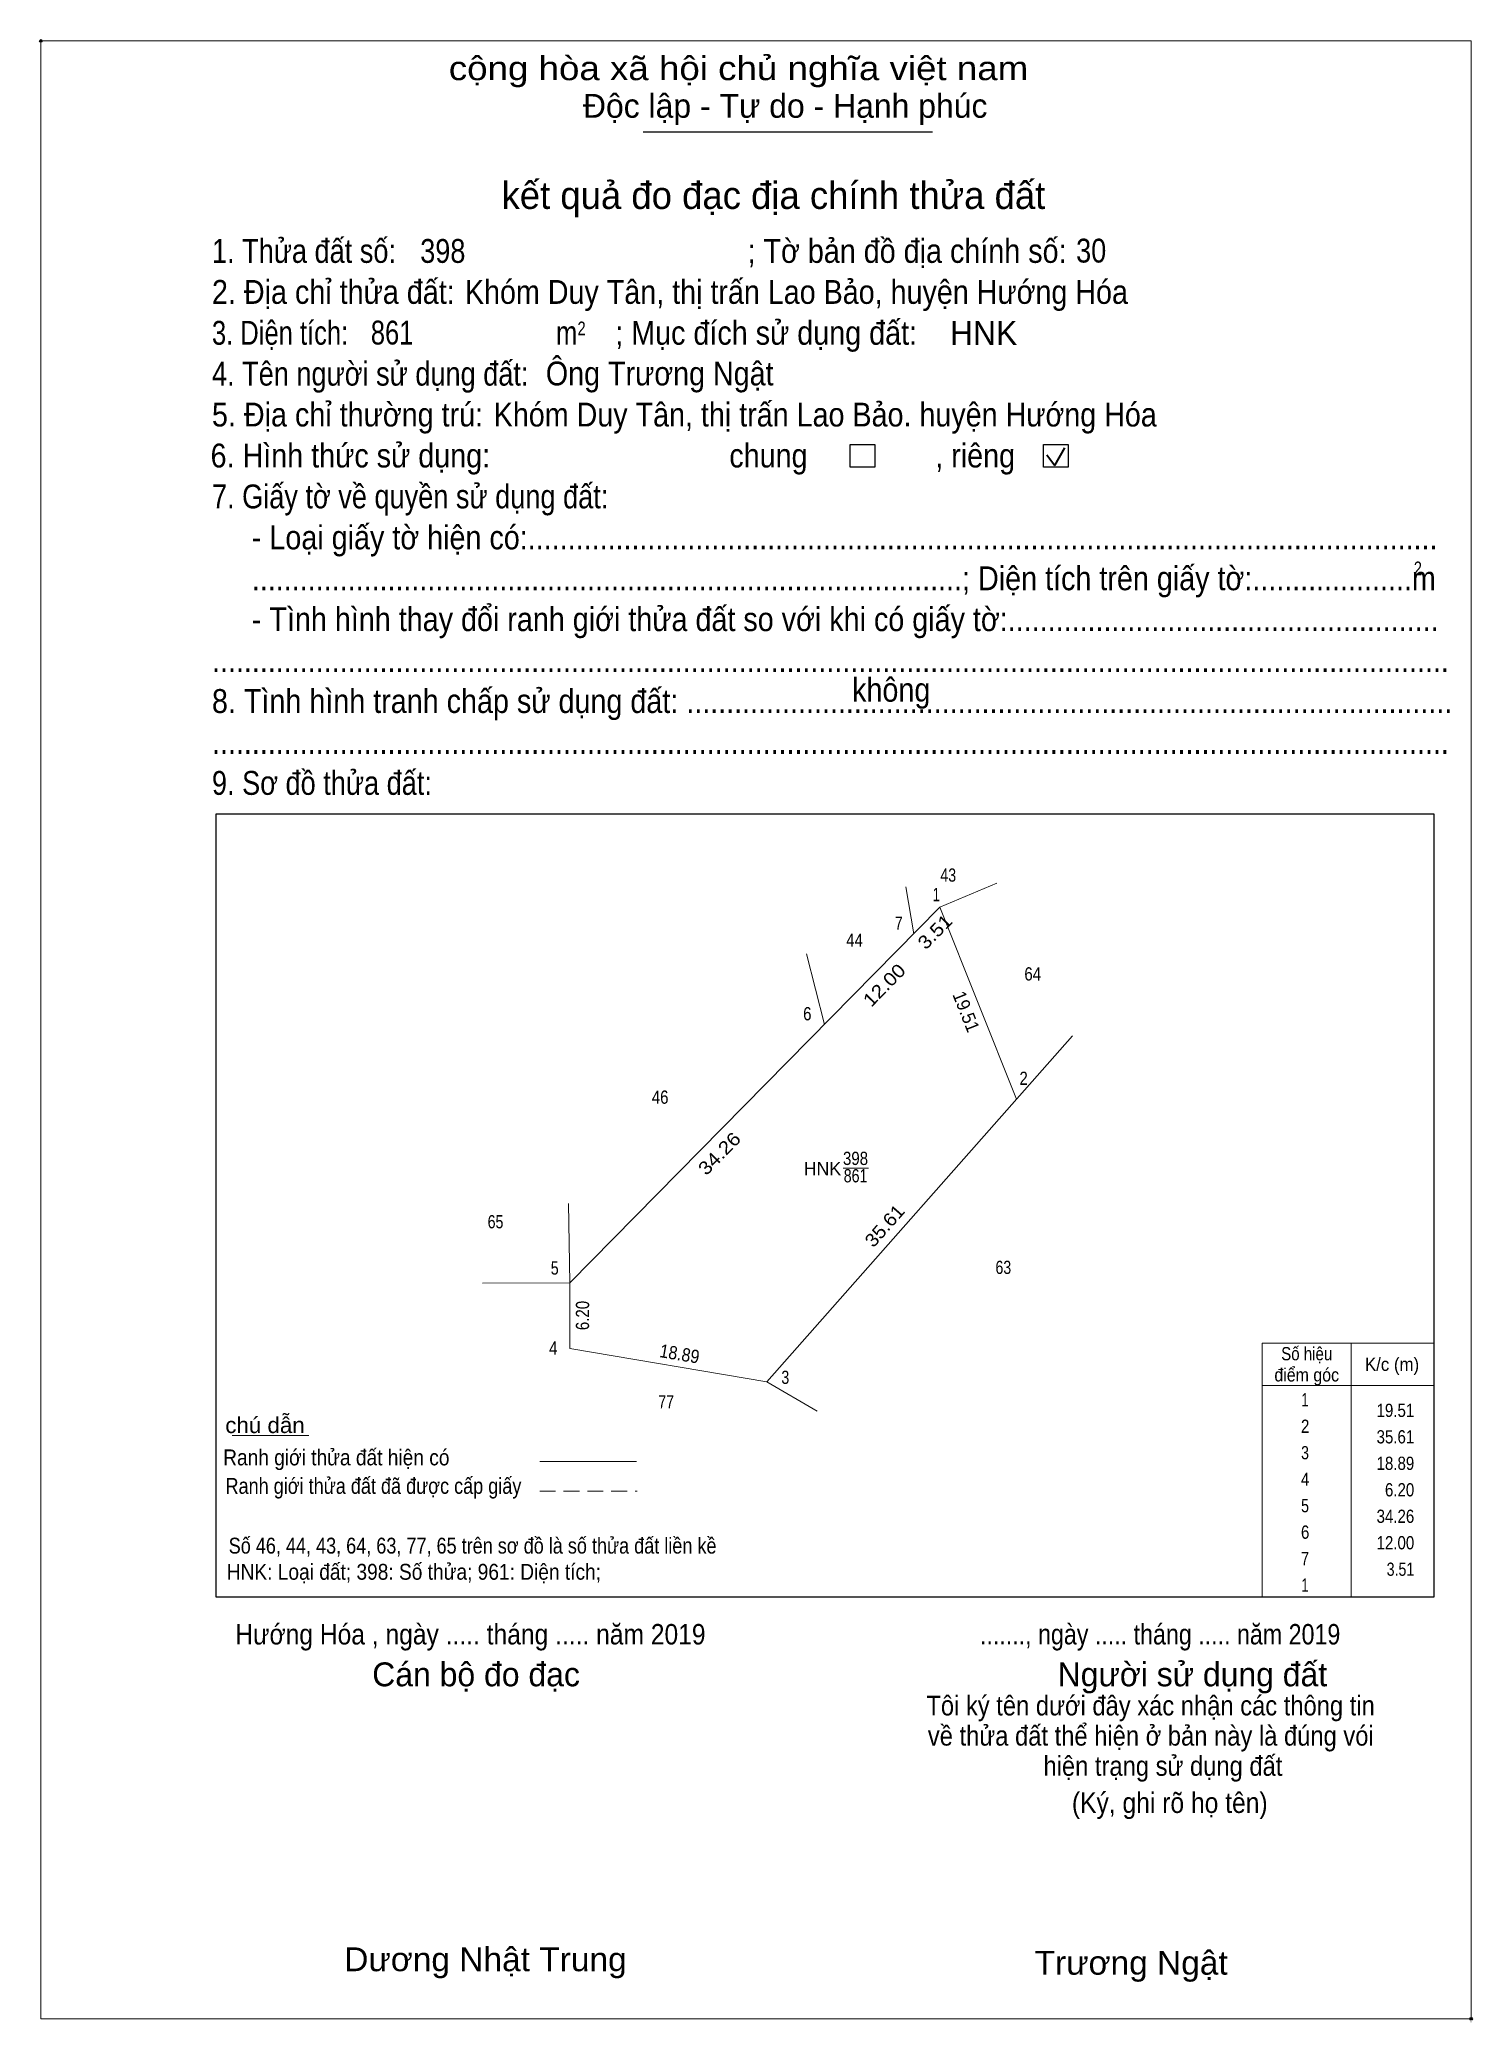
# Model space of a CAD drawing. Header units: metres. Extents: x 535472 to 536242, y 1837135 to 1837371.
# Drawn here: x 535472.3 to 535607.5, y 1837134.5 to 1837321.7 of the extents above.
import ezdxf
from ezdxf.enums import TextEntityAlignment as Align

# ---------------------------------------------------------------- set-up
doc = ezdxf.new("R2010")
doc.units = ezdxf.units.M
doc.header["$LTSCALE"] = 0.5
doc.header["$PDMODE"] = 32
doc.header["$PDSIZE"] = 0.25
doc.linetypes.add('MEDIUM_DASHED', pattern=[4.5, 3, -1.5])
for name, color, linetype, lineweight in [('1', 7, 'MEDIUM_DASHED', 13), ('10', 7, 'Continuous', 13), ('17', 7, 'Continuous', 13), ('2', 7, 'Continuous', 25), ('36', 7, 'Continuous', 13), ('6', 7, 'Continuous', 13), ('63', 7, 'Continuous', 13)]:
    doc.layers.add(name, color=color, linetype=linetype, lineweight=lineweight)

msp = doc.modelspace()

# ---------------------------------------------------------------- linework, layer by layer
at = {"layer": '10'}
for p, q in [((535554.02, 1837241.72), (535554.78, 1837237.3)), ((535557.25, 1837239.8), (535562.61, 1837242.07)), ((535522.31, 1837204.35), (535522.19, 1837211.85)), ((535545.66, 1837192.22), (535540.91, 1837194.99))]:
    msp.add_line(p, q, dxfattribs=at)
at = {"layer": '17'}
msp.add_line((535490.44, 1837189.94), (535497.68, 1837189.94), dxfattribs=at)
at = {"layer": '2'}
for p, q in [((535529.24, 1837313.03), (535556.54, 1837313.03)), ((535488.93, 1837248.64), (535603.87, 1837248.64)), ((535603.87, 1837248.64), (535603.87, 1837174.66))]:
    msp.add_line(p, q, dxfattribs=at)
at = {"layer": '2', "lineweight": 35}
for p, q in [((535567.32, 1837282.51), (535568.09, 1837281.51)), ((535568.09, 1837281.51), (535569.02, 1837283.19))]:
    msp.add_line(p, q, dxfattribs=at)
at = {"layer": '2', "lineweight": 13}
msp.add_lwpolyline([(535472.38, 1837321.6), (535607.39, 1837321.6), (535607.39, 1837134.86), (535472.38, 1837134.86)], close=True, dxfattribs=at)
at = {"layer": '2'}
for points in [[(535548.78, 1837283.51), (535551.1, 1837283.51), (535551.1, 1837281.35), (535548.78, 1837281.35)], [(535567.02, 1837283.51), (535569.34, 1837283.51), (535569.34, 1837281.35), (535567.02, 1837281.35)]]:
    msp.add_lwpolyline(points, close=True, dxfattribs=at)
msp.add_lwpolyline([(535603.87, 1837174.66), (535488.93, 1837174.66), (535488.93, 1837248.64)], dxfattribs=at)
for p in [(535472.38, 1837321.6), (535607.38, 1837134.86)]:
    msp.add_point(p, dxfattribs=at)
at = {"layer": '36'}
msp.add_line((535546.36, 1837228.75), (535544.66, 1837235.4), dxfattribs=at)
for points in [[(535564.48, 1837221.68), (535557.25, 1837239.8), (535522.31, 1837204.35)], [(535522.31, 1837204.35), (535522.29, 1837198.15), (535540.91, 1837194.99), (535569.76, 1837227.66)]]:
    msp.add_lwpolyline(points, dxfattribs=at)
at = {"layer": '6'}
msp.add_line((535519.46, 1837187.48), (535528.6, 1837187.48), dxfattribs=at)
at = {"layer": '6', "linetype": 'MEDIUM_DASHED'}
msp.add_line((535519.46, 1837184.67), (535528.66, 1837184.67), dxfattribs=at)
at = {"layer": '63'}
for p, q in [((535548.1, 1837215.16), (535550.51, 1837215.16)), ((535522.31, 1837204.35), (535514.05, 1837204.31)), ((535596.07, 1837198.66), (535596.07, 1837174.66)), ((535596.07, 1837198.66), (535596.07, 1837174.66)), ((535587.67, 1837194.66), (535603.87, 1837194.66))]:
    msp.add_line(p, q, dxfattribs=at)
msp.add_lwpolyline([(535587.67, 1837198.66), (535603.87, 1837198.66), (535603.87, 1837174.66), (535587.67, 1837174.66)], close=True, dxfattribs=at)

# ---------------------------------------------------------------- texts
at = {"layer": '1'}
for s, width, p in [('43', 0.8, (535558.03, 1837242.22)), ('44', 0.85, (535549.185, 1837236.07)), ('64', 0.85, (535566.005, 1837232.89)), ('46', 0.85, (535530.83, 1837221.25)), ('398', 0.85, (535549.275, 1837215.47)), ('861', 0.8, (535549.28, 1837213.83)), ('65', 0.8, (535515.29, 1837209.49)), ('63', 0.8, (535563.23, 1837205.18)), ('77', 0.8, (535531.4, 1837192.48))]:
    msp.add_text(s, height=1.25, dxfattribs=dict(at, width=width)).set_placement(p, align=Align.CENTER)
msp.add_text('HNK', height=1.25, dxfattribs=at).set_placement((535546.155, 1837214.5), align=Align.CENTER)
at = {"layer": '2'}
for s, height, width, p in [('cộng hòa xã hội chủ nghĩa việt nam', 2.253, 1.15, (535510.88, 1837317.9)), ('1. Thửa đất số:', 2.253, 0.85, (535488.52, 1837300.65)), ('398', 2.25, 0.85, (535508.18, 1837300.65)), ('; Tờ bản đồ địa chính số:', 2.253, 0.9, (535539.08, 1837300.65)), ('30', 2.25, 0.85, (535570.1, 1837300.68)), ('2. Địa chỉ thửa đất:', 2.253, 0.9, (535488.52, 1837296.78)), ('Khóm Duy Tân, thị trấn Lao Bảo, huyện Hướng Hóa', 2.25, 0.9, (535512.4, 1837296.78)), ('; Mục đích sử dụng đất:', 2.253, 0.9, (535526.59, 1837292.92)), ('3. Diện tích:', 2.253, 0.8, (535488.52, 1837292.92)), ('861', 2.25, 0.8, (535503.52, 1837292.94)), ('m', 2.253, 0.8, (535521, 1837292.92)), ('2', 1.288, 0.8, (535523.03, 1837293.82)), ('Ông Trương Ngật', 2.25, 0.9, (535520.04, 1837289.08)), ('4. Tên người sử dụng đất:', 2.253, 0.85, (535488.52, 1837289.06)), ('5. Địa chỉ thường trú:', 2.253, 0.9, (535488.52, 1837285.2)), ('Khóm Duy Tân, thị trấn Lao Bảo. huyện Hướng Hóa', 2.25, 0.9, (535515.12, 1837285.2)), ('6. Hình thức sử dụng:', 2.253, 0.9, (535488.39, 1837281.33)), ('chung                , riêng', 2.253, 0.9, (535537.36, 1837281.33)), ('7. Giấy tờ về quyền sử dụng đất:', 2.253, 0.85, (535488.52, 1837277.47)), ('     - Loại giấy tờ hiện có:..................................................................................................................', 2.253, 0.9, (535488.52, 1837273.6)), ('     .........................................................................................; Diện tích trên giấy tờ:....................m', 2.253, 0.9, (535488.52, 1837269.74)), ('2', 1.288, 0.8, (535601.98, 1837271.16)), ('     - Tình hình thay đổi ranh giới thửa đất so với khi có giấy tờ:......................................................', 2.253, 0.9, (535488.52, 1837265.88)), ('...........................................................................................................................................................', 2.253, 0.9, (535488.52, 1837262.02)), ('8. Tình hình tranh chấp sử dụng đất: ................................................................................................', 2.253, 0.9, (535488.52, 1837258.15)), ('không', 2.254, 0.9, (535548.95, 1837259.22)), ('...........................................................................................................................................................', 2.253, 0.9, (535488.52, 1837254.29)), ('9. Sơ đồ thửa đất:', 2.253, 0.85, (535488.52, 1837250.42)), ('Hướng Hóa , ngày ..... tháng ..... năm 2019', 1.93, 0.9, (535490.72, 1837170.2)), ('......., ngày ..... tháng ..... năm 2019', 1.93, 0.85, (535561.02, 1837170.2)), ('(Ký, ghi rõ họ tên)', 1.932, 0.9, (535569.7, 1837154.29)), ('Dương Nhật Trung', 2.25, 1.05, (535501.01, 1837139.35)), ('Trương Ngật', 2.25, 1.05, (535566.18, 1837139.02))]:
    msp.add_text(s, height=height, dxfattribs=dict(at, width=width)).set_placement(p)
for s, height, p in [('Độc lập - Tự do - Hạnh phúc', 2.253, (535523.54, 1837314.35)), ('HNK', 2.25, (535558.19, 1837292.9)), ('Cán bộ đo đạc', 2.254, (535503.65, 1837166.25)), ('Người sử dụng đất', 2.253, (535568.36, 1837166.25))]:
    msp.add_text(s, height=height, dxfattribs=at).set_placement(p)
for s, height, p in [('kết quả đo đạc địa chính thửa đất', 2.576, (535541.525, 1837305.74)), ('.', 0.644, (535607.3786, 1837134.52))]:
    msp.add_text(s, height=height, dxfattribs=at).set_placement(p, align=Align.CENTER)
at = {"layer": '2', "width": 0.9}
for s, p in [('Tôi ký tên dưới đây xác nhận các thông tin', (535577.13, 1837163.5)), ('về thửa đất thể hiện ở bản này là đúng vói', (535577.15, 1837160.65)), ('hiện trạng sử dụng đất', (535578.295, 1837157.8))]:
    msp.add_text(s, height=1.862, dxfattribs=at).set_placement(p, align=Align.CENTER)
at = {"layer": '6'}
for s, width, p in [('chú dẫn', 1.05, (535489.78, 1837190.16)), ('Ranh giới thửa đất hiện có ', 0.9, (535489.58, 1837187.11)), ('Ranh giới thửa đất đã được cấp giấy', 0.85, (535489.8, 1837184.42)), ('Số 46, 44, 43, 64, 63, 77, 65 trên sơ đồ là số thửa đất liền kề', 0.85, (535490.1, 1837178.78)), ('HNK: Loại đất; 398: Số thửa; 961: Diện tích;', 0.9, (535489.92, 1837176.31))]:
    msp.add_text(s, height=1.5, dxfattribs=dict(at, width=width)).set_placement(p)
at = {"layer": '63'}
for s, width, p in [(' 1', 0.75, (535557.25, 1837240.38)), (' 7', 0.8, (535553.73, 1837237.68)), (' 6', 0.85, (535545.12, 1837229.13)), (' 2', 0.85, (535565.54, 1837223.03)), (' 5', 0.8, (535521.25, 1837205.12)), (' 4', 0.85, (535521.14, 1837197.57)), (' 3', 0.8, (535543.02, 1837194.8)), ('19.51', 0.85, (535602.02, 1837191.68)), ('35.61', 0.85, (535602.02, 1837189.18)), ('18.89', 0.85, (535602.02, 1837186.68)), ('6.20', 0.85, (535602.02, 1837184.18)), ('34.26', 0.85, (535602.02, 1837181.68)), ('12.00', 0.85, (535602.02, 1837179.18)), ('3.51', 0.8, (535602.02, 1837176.68))]:
    msp.add_text(s, height=1.25, dxfattribs=dict(at, width=width)).set_placement(p, align=Align.RIGHT)
for s, rotation, width, p in [('3.51', 45.346, 1.15, (535557.2191, 1837237.0557)), ('12.00', 45.439, 1.15, (535552.4351, 1837232.0115)), ('19.51', 291.752, 0.95, (535559.1395, 1837229.7266)), ('34.26', 45.414, 1.15, (535536.8715, 1837216.1163)), ('35.61', 48.552, 1.1, (535552.4901, 1837209.3213)), ('6.20', 89.815, 0.85, (535524.1245, 1837201.258)), ('18.89', 350.368, 0.9, (535532.5654, 1837197.03))]:
    msp.add_text(s, height=1.25, rotation=rotation, dxfattribs=dict(at, width=width)).set_placement(p, align=Align.CENTER)
for s, width, p in [('Số hiệu', 0.85, (535591.87, 1837197.03)), ('điểm góc', 0.9, (535591.87, 1837195.03)), ('K/c (m)', 0.95, (535599.925, 1837196.03)), (' 1', 0.75, (535591.53, 1837192.68)), (' 2', 0.85, (535591.525, 1837190.18)), (' 3', 0.8, (535591.525, 1837187.68)), (' 4', 0.85, (535591.52, 1837185.18)), (' 5', 0.8, (535591.525, 1837182.68)), (' 6', 0.85, (535591.525, 1837180.18)), (' 7', 0.8, (535591.525, 1837177.68)), (' 1', 0.75, (535591.53, 1837175.18))]:
    msp.add_text(s, height=1.25, dxfattribs=dict(at, width=width)).set_placement(p, align=Align.CENTER)

doc.saveas('drawing.dxf')
